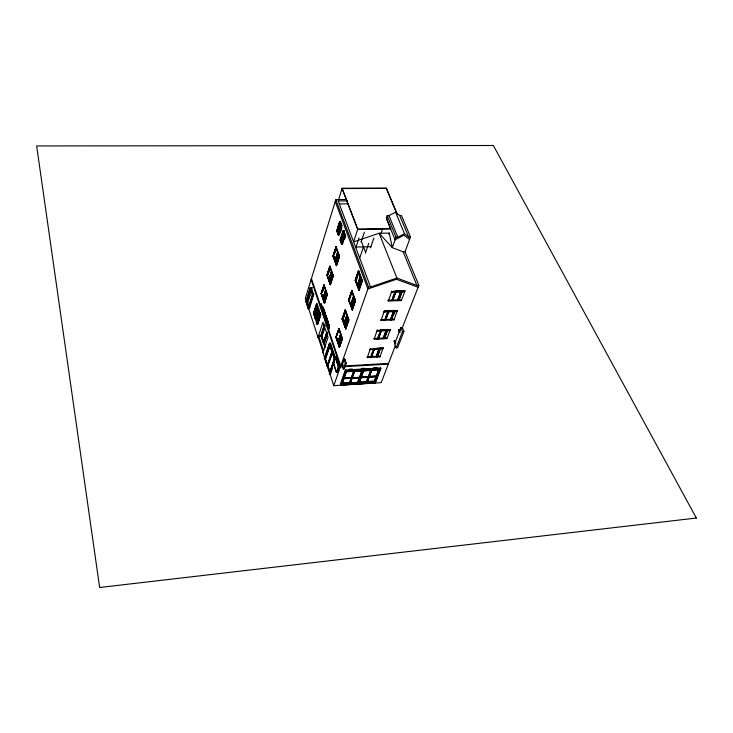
<?xml version="1.0" encoding="UTF-8"?>
<svg xmlns="http://www.w3.org/2000/svg" width="733" height="733" viewBox="0 0 733 733"><rect width="100%" height="100%" fill="white"/><g stroke="black" fill="none" stroke-linecap="round" stroke-linejoin="round"><path stroke-width="1.1" d="M321.173 306.98L321.301 306.22M322.978 312.304L322.987 310.884M323.821 312.808L323.986 311.791L324.142 312.24C325.919 308.657 322.493 316.088 323.894 312.808M323.491 313.816L323.775 313.083M321.256 306.761L321.366 306.22M321.86 306.907L321.292 307.42L321.75 306.33L322.346 308.025L321.686 306.339M321.732 306.211L321.604 308.08L321.292 307.42M320.981 306.486L320.88 304.855M324.756 312.954C324.811 314.833 323.39 315.703 324.087 312.615M321.201 306.321L321.668 305.624M321.393 307.182L321.521 308.007M323.29 312.734L323.253 312.13M345.683 328.228L344.153 323.226L347.057 315.236M352.216 309.225L349.018 299.824L351.739 291.331M358.959 289.636L355.661 280.208L358.474 271.457L362.001 280.876L358.895 289.901L359.454 289.883M332.938 275.69L330.299 283.955L333.313 275.663L329.786 266.134L326.927 275.177L330.244 284.706L333.313 275.663M325.571 318.809L325.928 315.611M325.791 315.611C325.498 313.394 327.413 320.358 324.976 318.644M325.663 318.91C323.674 316.574 326.322 320.284 325.69 317.554M325.003 318.296L325.04 317.737M323.702 314.237L324.325 313.11M346.013 199.541L335.815 199.614L305.322 298.386L318.03 337.391L318.727 335.943L321.256 335.787L325.131 347.726M311.323 287.602L313.678 294.693L309.326 308.767L308.245 308.813L305.936 301.712L310.233 287.638L312.405 287.565M309.848 307.942L308.767 307.979L306.724 301.721L310.792 288.426L311.882 288.39M396.947 213.972L386.282 188.427L342.018 188.555L357.667 229.438L390.652 228.907L386.41 217.903L387.18 215.649L388.976 215.63L395.527 212.185L399.677 215.502L401.455 215.484L410.489 236.97L405.028 251.776L418.845 285.357L416.903 285.421L396.919 278.045L370.568 286.988L338.215 200.961L342.119 188.234L386.392 188.106L397.488 214.677M308.749 307.173L306.98 301.749L310.81 289.242L311.351 289.223L307.521 301.73L308.932 306.073M310.297 294.409L308.062 301.712L306.724 301.721M308.245 308.813L312.615 294.666L310.233 287.638M308.767 307.979L310.343 302.866M310.975 300.823L312.872 294.693L310.792 288.426M309.61 306.11L313.156 294.648L311.351 289.223M336.713 230.813L339.626 221.458L340.304 221.448L341.88 225.691L338.939 235.036L338.261 235.046L336.713 230.813L337.895 230.785M340.653 221.962L339.975 221.971L337.217 230.794L338.591 234.533L339.269 234.523M338.939 235.036L337.391 230.785L340.304 221.448M339.984 222.475L337.73 230.776L338.582 234.029M338.811 227.844L339.736 224.903M338.958 233.204L338.06 230.776L340.341 223.51M313.953 313.541L316.931 304.048L317.636 306.137L314.64 315.63L313.495 313.559L316.482 304.067L317.389 304.03M317.343 304.415L316.436 304.452L313.623 313.422L314.228 315.263L315.135 315.227L317.646 307.264M338.261 235.046L341.202 225.7L339.626 221.458M316.665 304.442L313.843 313.412L314.64 315.63M338.591 234.533L341.367 225.709L339.975 221.971M338.921 234.019L341.532 225.709L340.323 222.475M314.301 313.394L317.123 304.424M317.059 305.084L314.521 313.376L313.495 313.559M314.182 315.648L317.636 306.137M321.1 293.686L324.041 284.89L327.303 294.419L324.49 303.196L321.1 293.686L323.931 285.632M332.938 256.119L336.053 246.801L339.498 256.339L336.52 265.658L332.938 256.119L333.799 256.055M340.268 232.947L341.908 227.761M314.457 315.254L317.279 306.293L316.482 304.067M324.49 303.196L321.256 293.667L324.041 284.89M327.101 275.168L329.96 266.125M336.053 246.801L333.112 256.119L336.52 265.658M321.393 293.667L324.041 285.384M330.418 284.202L327.266 275.15L329.96 266.629M336.511 265.144L333.249 256.083L336.053 247.314M336.392 265.154L339.205 256.367L335.879 247.314L339.15 256.394L336.392 264.897L333.396 256.064L335.934 247.571M314.906 315.236L317.737 306.275M322.373 291.707L324.389 285.375M327.605 275.132L329.19 270.12M334.605 252.967L335.906 248.844M322.3 292.568L324.371 286.539L323.83 288.069M329.465 269.872L327.779 275.122L326.927 275.177M334.871 252.775L336.209 248.514M315.089 315.611L317.756 307.173M328.989 271.934L329.639 269.872M316.482 319.835L315.575 319.872L314.878 317.765L317.884 308.281L318.791 308.245M315.611 319.487L318.461 310.526L319.368 310.49L316.519 319.451L315.611 319.487L315.007 317.627L317.838 308.666L318.754 308.63M318.067 308.657L315.227 317.618L316.024 319.854L319.038 310.371L318.342 308.263L314.878 317.765M342.357 244.346L340.781 240.048L343.74 230.703L345.344 235L342.357 244.346L341.679 244.364L340.103 240.058L343.062 230.712L344.428 230.693M315.685 317.6L318.525 308.639M315.786 317.728L318.021 309.051M318.434 309.628L315.905 317.591L315.007 317.627M344.098 231.207L343.411 231.216L340.616 240.048L341.999 243.842L342.687 243.832M315.575 319.872L319.038 310.371M315.841 319.478L318.69 310.517L317.884 308.281M343.42 231.738L341.129 240.039L341.99 243.329M330.409 283.708L328.87 279.255L331.582 271.247M320.697 305.047L321.228 303.856L320.697 305.615M323.207 297.699L325.553 290.662L326.872 294.51L324.371 302.463L326.945 294.437L323.931 285.384M331.389 271.934L332.864 275.782L331.389 271.934L329.09 279.172L330.583 283.698M336.713 263.944L335.155 260.096L337.647 252.638L335.274 260.096L336.868 264.631M342.073 241.67L341.468 240.03L344.107 231.72M324.508 301.538L323.317 297.69L325.553 290.662M330.354 283.708L329.209 279.163L331.508 271.934M321.091 305.322L321.521 304.479L320.862 305.533M326.945 324.444L327.798 320.99A149.88 45.84 89.3 0 1 326.964 323.546L327.083 324.435L327.596 322.841M320.917 306.302L321.265 305.404M317.92 323.693L317.013 323.739L319.872 314.778L320.788 314.741L317.875 324.087L316.968 324.123L316.271 322.007L319.753 312.496L320.458 314.622L317.416 324.105L316.619 321.86L319.478 312.899M317.013 323.739L316.399 321.869L319.249 312.909L320.165 312.872M319.753 312.496L316.271 322.007M326.231 292.641L323.931 299.669L326.185 292.522M329.859 281.023L332.159 273.794M338.316 254.507L335.98 262.075M329.896 281.151L332.15 273.913M335.925 262.075L338.261 254.507M341.679 244.364L344.657 235.009L343.062 230.712M317.077 321.833L319.936 312.881M341.999 243.842L344.822 235.009L343.411 231.216M317.178 321.961L319.872 313.532M321.723 308.501L322.117 306.66L321.631 306.88M342.329 243.319L344.986 235.018L343.768 231.729M321.659 308.501L322.254 306.87L321.585 306.999L321.76 307.585L321.668 306.751M316.968 324.123L320 314.64L320.917 314.604M321.961 307.759L321.879 309.124L322.025 308.474M322.346 307.613L322.089 308.318L322.016 307.603M317.233 323.729L320.101 314.769L319.295 312.515M322.282 308.025L322.08 306.724M339.122 256.385L336.694 264.64L336.053 262.854M326.277 321.824L326.002 321.008C326.588 318.351 327.715 324.032 326.597 319.588L326.927 318.598L326.643 320.138M326.79 318.608L327.495 320.294L326.753 317.884A152.959 46.6 89.4 0 1 325.956 320.358L326.478 323.042L326.506 319.89M317.691 323.711L320.559 314.75M327.303 294.419L324.316 302.711L324.838 302.692M344.693 239.141L345.692 236.026M322.52 309.72L323.116 307.164L323.455 308.181L322.566 310.261M324.316 303.196L327.138 294.428L323.867 284.899M330.244 284.706L333.139 275.663L329.786 266.134M336.337 265.658L339.324 256.348L335.87 246.81M322.63 310.059L322.822 308.758M322.657 309.766L322.941 309.097L322.731 309.757M323.125 312.35L322.566 311.333L323.088 309.729M323.931 310.664C323.83 308.208 323.51 311.855 324.123 310.398L323.436 308.336L323.638 309.573M323.116 310.499L323.455 311.507L323.106 310.306M322.74 311.653L322.914 311.113M323.5 309.986L323.335 308.905L323.555 309.812M323.262 311.901L322.987 310.7M323.39 311.516L323.134 312.872M328.357 323.766L327.477 326.029L328.476 322.575L327.908 323.922M328.476 322.575L327.477 326.029M328.576 329.3L329.575 325.837L328.714 329.291L328.595 328.411A150.338 46.142 89.2 0 0 329.438 325.846M323.803 311.562C321.686 305.148 324.728 314.704 323.62 310.334M324.114 310.655L323.821 309.5M323.904 312.056L324.059 312.322M324.582 311.076L324.215 316.262M324.765 312.945L324.893 312.121L325.324 314.576L325.012 314.008M324.343 314.384L324.407 314.384M324.554 313.733L324.673 314.292L324.536 313.165M324.233 315.447L324.701 316.647L324.353 315.822M324.591 315.108L324.728 314.888M324.728 314.659L324.866 314.457M324.847 312.67L325.232 314.164L324.627 312.725M325.186 314.53L325.26 313.889M318.03 337.391L322.969 322.163L328.017 337.336L322.969 352.546L333.772 385.677L381.215 382.653L395.408 345.509M324.921 314.824L324.746 316.033L324.939 314.008M324.517 324.206L320.733 335.815L321.393 336.2M320.871 336.227L324.224 325.938M324.49 325.928L321.136 336.218L323.601 343.731L326.918 334.468M321.732 335.173L324.417 326.945M324.508 328.347L321.888 336.374L323.546 342.229L321.622 336.383L325.223 325.351M327.358 320.303L326.927 318.598M342.119 188.234L357.768 229.117L353.599 241.863L379.108 233.259L389.196 233.085L392.302 247.617L403.123 251.813L405.028 251.776M323.546 342.229L326.854 332.205M326.982 332.205L323.674 342.229L321.75 336.374M326.643 333.625L323.849 342.87M323.601 343.731L327.339 332.425M325.186 346.003L324.215 343.053L326.863 335.036M355.78 247.772L359.051 237.877M324.343 343.044L327 335.027M322.969 352.546L323.674 351.098L318.727 335.943M361.094 242.046L364.383 232.178M326.478 323.042L326.093 320.348A152.959 46.61 89.4 0 0 326.891 317.884M327.688 322.144L327.798 320.99M325.021 358.822L324.343 358.428L329.438 343.227L329.969 343.2L335.164 358.804M324.49 358.849L329.456 344.034L330.528 343.979M329.969 343.2L324.756 358.84L327.275 366.582L332.315 352.518M325.37 357.768L329.987 344.006L334.569 357.759M327.376 364.979L325.278 358.959L329.887 345.619L331.893 351.657L327.514 364.97L325.544 358.95L329.676 346.636M359.701 258.089L363.476 246.865M327.083 324.435L327.11 323.546A149.871 45.849 89.3 0 0 327.944 320.981M327.614 326.029L327.678 325.021M335.861 337.29L338.994 328.531L342.476 338.673L339.461 347.415L335.861 337.29L338.884 329.291M342.1 318.855L345.335 309.821L348.908 319.982L345.802 328.989L342.1 318.855L345.683 328.485L348.606 319.991L345.216 310.343M348.532 299.843L351.858 290.543L355.542 300.713L352.344 310.004L348.532 299.843L349.018 299.824M355.166 280.253L358.593 270.66L362.386 280.84L359.088 290.424L355.166 280.253L356.339 280.107L358.034 274.939M339.461 347.415L336.035 337.281L338.994 328.531M345.335 309.821L342.274 318.846L342.989 318.818M351.858 290.543L348.716 299.843L352.344 310.004M358.593 270.66L355.349 280.244L359.088 290.424M336.172 337.299L339.003 329.035M345.802 328.476L342.458 318.837L345.335 310.334M351.867 291.065L348.862 299.824L352.344 309.482M359.078 289.892L355.505 280.226L358.602 271.183M344.977 312.45L342.806 318.828L345.939 327.257L344.519 323.161C351.089 306.916 341.825 321.741 345.646 326.231M355.908 280.208L358.968 271.173M344.107 321.814L343.044 318.763L345.619 311.543M349.504 299.733L351.309 294.419M356.091 280.198L358.538 271.714M343.163 318.754L344.757 313.898M358.318 274.105L358.886 272.438M365.364 253.233L368.708 243.356M327.275 366.582L332.571 351.767M327.926 365.831L329.914 371.915L327.926 365.831L332.59 352.5M328.714 329.291L328.741 328.402A150.329 46.152 89.2 0 0 329.575 325.837M338.096 341.624L340.607 334.615L342.009 338.71L339.654 345.701L338.215 341.615L340.607 334.615M350.896 304.14L353.553 296.7L351.015 304.14L352.481 308.245L351.08 304.131M359.225 288.628L357.713 284.523L360.334 276.854L357.594 284.523L359.289 288.628M370.495 247.846L373.857 237.996M341.221 336.603L338.866 343.722L341.285 336.594M345.206 325.14L347.616 317.93M354.268 298.688L351.721 306.119M345.252 325.269L347.726 318.058M351.767 306.247L354.259 298.817M358.492 286.64L361.122 278.971M329.777 371.924L334.477 358.602L332.452 352.509M334.046 362.047L329.951 373.958L329.419 373.995L334.477 358.602M329.419 373.995L335.228 356.879L336.172 356.834L339.425 366.582L337.391 372.41L336.447 372.465L333.222 362.725L334.156 362.67M335.228 357.063L333.396 362.725L336.438 372.291M329.813 373.528L333.799 361.91M345.82 327.266L348.422 320.046L346.984 315.95M352.362 308.245L355.038 300.805L353.434 296.709M359.106 288.637L361.864 280.959L360.215 276.854M339.287 347.424L342.302 338.664L338.82 328.54M345.628 328.998L348.725 319.982L345.151 309.83M352.161 310.013L355.358 300.722L351.684 290.552M358.895 290.433L362.194 280.849L358.41 270.66M330.491 373.931L332.351 368.516M381.023 233.442L382.782 228.366M336.447 372.465L338.481 366.637L335.228 356.879M336.557 372.282L338.536 366.619L335.348 357.053M333.772 385.677L368.562 287.052L335.815 199.614M342.1 364.484L342.687 364.136L342.1 364.484L342.833 365.226M343.273 369.038L342.064 365.437L344.098 359.656L345.051 359.601L346.269 363.211L344.226 368.983L343.273 369.038L345.316 363.256L344.015 359.033L344.748 359.784L344.208 360.013L344.015 359.033M342.357 365.254L342.21 364.154M344.684 359.985L344.492 359.005M388.802 234.203L389.196 233.085M340.643 383.322L345.582 369.432M379.987 369.698L345.958 371.732L340.643 385.54L345.774 370.009L380.61 367.948L375.113 383.341L380.821 368.525L380.409 367.38M341.037 385.512L345.729 371.054M340.643 385.54L345.774 370.009M342.247 383.185L343.85 378.512L351.217 378.155M343.914 378.704L351.244 378.255L349.559 382.727L342.284 383.277L343.85 378.512M346.388 371.778L344.116 378.136L351.455 377.678L344.089 378.036L346.324 371.585L353.755 371.338M387.18 215.649L396.022 237.235L392.302 247.617L379.108 233.259L396.919 278.045M320.871 304.717L321.1 303.893M351.428 377.587L353.691 371.145M357.319 370.559L353.966 370.761L348.972 384.523M349.394 384.321L349.898 382.947L358.052 382.424L357.539 383.808M349.76 384.468L354.763 370.715M352.069 378.301L350.447 382.956L357.686 382.406L359.335 377.752L357.658 382.305M354.589 371.393L352.316 377.825L359.619 377.376L352.28 377.724M359.582 377.275L361.891 370.852L359.619 377.376M391.651 291.138L391.175 292.412L404.369 291.945L404.854 290.671L394.95 291.019M383.112 347.845L379.96 356.87L367.343 357.576L370.412 348.514L369.982 349.678L382.672 349.009L383.112 347.845L376.762 348.184M377.275 329.978L374.105 339.297L386.887 338.655L390.277 329.749L389.681 330.565L376.826 331.169M381.078 320.458L384.349 310.856L383.89 312.093L396.91 311.552L397.378 310.316L394.033 319.89L381.078 320.458L380.794 319.689L393.74 319.121L394.033 319.89M405.01 291.056L401.4 300.53L388.279 301.034L391.798 291.523L404.854 290.671M362.899 370.229L357.878 384.147L362.963 370.422M358.199 383.762L358.712 382.388L366.83 381.875L366.308 383.249M360.948 377.752L359.289 382.397L360.911 377.66L368.204 377.303L366.454 381.756M363.504 370.861L361.186 377.275L363.467 370.761L370.797 370.422L368.452 376.826L361.158 377.183M370.412 357.521L373.573 349.055M377.257 339.187L378.036 337.107M393.264 296.269L394.033 294.217M377.33 339.379L380.583 330.656M391.807 300.567L395.014 291.991M384.779 320.156L387.867 311.699M370.935 357.777L374.206 348.826M384.816 320.248L388.325 310.847M371.338 356.889L374.27 349.018M378.228 338.637L381.261 330.528M392.732 299.834L395.664 291.78M371.558 356.669L374.196 349.604M378.036 339.342L381.288 330.62M385.421 319.927L388.508 311.479M392.54 300.539L395.738 291.972M378.494 338.499L381.206 331.215M385.457 320.028L388.829 311.012M392.998 299.705L395.683 292.522M385.695 319.78L388.902 311.204M370.98 369.753L365.813 383.451L374.49 382.699L379.749 369.029L377.541 369.166M376.176 356.522L379.108 348.569M376.212 356.614L379.172 348.761M386.19 330.198L383.167 338.389L386.264 330.381M397.423 300.631L400.759 291.597M390.423 319.707L393.539 311.268M397.836 299.733L400.841 291.789M367.206 381.609L368.882 376.973L376.176 376.716L368.956 377.156M377.303 354.781L379.208 349.742M390.46 319.808L393.612 311.461M371.768 369.698L366.665 383.588L371.842 369.89L365.181 370.293M376.615 356.989L379.657 348.926M383.533 338.683L386.282 331.417M398.569 298.917L401.281 291.743M377.064 356.165L380.106 348.111M383.991 337.831L386.74 330.565M391.193 318.956L394.024 311.47M398.257 300.127L401.739 290.909M384.065 338.023L387.207 329.722M390.863 320.22L394.097 311.653M398.331 300.319L401.812 291.102M377.046 357.108L380.244 348.487M384.22 338.133L387.253 330.134M390.936 320.403L394.574 310.774M398.569 300.2L401.785 291.688M384.211 338.408L387.345 330.097M398.725 300.228L401.968 291.477M377.577 356.449L380.702 348.193M391.486 319.716L394.721 311.159M384.587 338.307L387.812 329.795M398.871 300.612L402.05 292.21M393.713 314.769L394.867 311.708M376.396 376.148L378.741 369.652L371.484 370.092L369.139 376.496L376.396 376.148L378.778 369.753M374.435 381.252L376.139 376.615L374.435 381.252L367.169 381.517M379.172 369.606L374.206 382.553L366.143 383.066M379.749 369.029L374.563 382.892L340.882 385.036M395.857 343.585L394.913 343.63L394.244 340.836L395.179 340.79L395.765 342.32M400.291 332.196L399.348 332.241L398.624 329.52L399.567 329.474L400.163 331.004M395.179 340.79L394.052 341.34M399.567 329.474L398.459 329.951M400.933 327.55L394.62 343.814L396.15 347.873L397.561 347.79L403.929 331.545L402.353 327.486L400.933 327.55L402.509 331.618L396.15 347.873M394.913 343.63L394.244 340.836M399.348 332.241L398.624 329.52M402.142 328.219L418.845 285.357M320.724 305.267L321.567 304.717M325.892 316.18L325.709 319.441L324.902 317.746M320.944 305.029L320.633 305.331M324.746 312.405L324.453 312.762M396.022 237.235L397.836 237.208L404.506 233.726L408.684 237.006L410.489 236.97M326.945 294.437L325.434 290.671M327.239 275.15L329.841 266.876M349.934 382.745L341.734 383.258L341.239 384.651L349.43 384.129M366.665 381.691L374.737 381.178M359.225 382.214L366.491 381.847M340.818 384.843L349.696 384.275M340.451 384.962L374.911 382.773L375.113 383.341M376.322 375.956L369.166 376.588M361.122 377.083L368.452 376.826M359.372 377.852L352.042 378.201L359.408 377.944M365.116 370.101L370.66 369.771M377.605 369.359L379.813 369.221M360.728 370.559L353.966 370.761M361.919 370.953L354.552 371.292L361.955 371.045M329.273 373.555L330.345 373.491M343.081 366.033L340.808 366.161L311.626 279.09M345.344 365.904L388.435 363.412M339.425 366.582L338.417 366.619L332.938 350.456M342.586 366.775L340.35 366.903L311.076 279.429M344.831 366.647L388.444 364.109M348.954 369.24L352.326 369.038M361.314 368.507L364.677 368.305M373.665 367.783L377.037 367.581M345.976 370.586L380.821 368.525M345.316 363.256L346.269 363.211M342.064 365.437L343.007 365.382M324.343 358.428L324.875 358.391M343.942 359.234L344.418 359.216M344.272 359.811L344.748 359.784M332.553 350.887L327.257 365.703L330.079 373.509M370.55 348.899L383.249 348.23M339.342 346.911L342.183 338.673L338.884 329.044M338.967 339.232L340.378 343.447L338.985 339.352M373.83 338.527L386.603 337.895L386.887 338.655M338.27 341.615L340.68 333.918M324.215 343.053L325.058 346.013M402.509 331.618L403.929 331.545M339.764 336.896L341.175 341.111L339.782 337.024M342.659 338.646L341.89 338.719L340.488 334.624M380.491 329.823L387.995 329.465M377.413 330.354L390.277 329.749M347.552 322.401L346.123 318.296L347.506 322.529M327.99 324.664L328.421 328.008L327.99 324.664L329.227 324.746L328.549 325.168M328.421 324.71L329.227 324.746M346.682 324.93L345.353 320.697M386.428 316.07L386.044 317.114M343.044 318.763L344.29 321.814M327.147 319.249L327.596 319.982M348.908 319.982L348.303 320.055L346.865 315.95M316.399 321.869L317.307 321.824M345.316 320.825L346.746 324.93M326.726 322.722L326.249 321.934M324.224 312.808L323.876 313.88M385.439 310.81L395.206 310.407M384.495 311.241L397.533 310.7M320.431 314.888L319.249 312.909M321.805 308.034L321.888 308.703M321.805 308.263L321.943 309.124M319.02 310.636L317.838 308.666M352.701 309.473L352.161 309.491L355.23 300.732L351.739 291.065L355.542 300.713M324.838 302.198L321.53 293.658M351.822 301.602L353.306 305.835L351.84 301.73M321.036 304.955L321.732 305.624M350.823 304.213L353.636 295.976M317.05 306.302L317.966 306.266M323.372 297.69L325.626 289.984M352.729 299.119L354.158 303.361L352.683 299.256M305.936 301.712L307.008 301.675M324.765 292.953L326.093 296.92L324.783 293.081M312.588 294.73L313.962 294.648M324.078 295.298L325.351 299.266L324.041 295.417M357.777 284.514L360.416 276.112M360.068 286.017L358.611 281.903M360.013 286.154L358.565 282.04M358.446 286.511L361.012 278.842M368.562 287.052L370.568 286.988M331.279 280.547L329.997 276.698M331.234 280.675L329.951 276.827M361.736 280.968L362.56 280.849M330.766 284.193L330.235 284.212L333.029 275.681L329.841 266.629M360.938 283.46L359.417 279.346L360.893 283.598M332.049 278.137L330.702 274.289L332.067 278.265M358.474 271.192L362.065 280.858M335.1 260.188L337.721 251.941M342.421 318.846L345.216 310.6M336.814 255.066L338.215 259.051L336.832 255.203M338.912 256.495L337.528 252.647M336.026 257.549L337.418 261.534L336.044 257.686M356.027 247.021L370.88 246.709M340.103 240.058L341.468 240.03M357.768 229.117L390.762 228.586M344.647 235.018L345.509 235M341.193 225.718L342.045 225.7M337.391 230.785L338.06 230.776M386.41 217.903L386.905 217.893M339.562 203.902L348.551 203.838M338.215 200.961L347.231 200.906M328.182 325.131L329.254 325.26M325.809 316.134L326.46 317.197M418.112 287.244L396.461 279.282L367.893 288.967L335.228 201.529M409.545 239.526L403.975 235.165L395.105 239.801L386.3 218.214M321.393 305.725L321.164 305.075M399.677 215.502L408.684 237.006M395.527 212.185L404.506 233.726M388.976 215.63L397.836 237.208M403.123 251.813L416.903 285.421M401.4 300.53L401.098 299.76L387.977 300.264L388.279 301.034M361.351 241.294L365.62 252.473M379.96 356.87L379.685 356.11L367.068 356.806L367.343 357.576M334.376 256.916L335.402 259.784L334.202 256.916M333.625 256.064L335.21 260.49M351.556 306.247L352.326 308.401M370.77 370.33L363.467 370.761M374.325 382.223L374.728 383.368M368.168 377.211L360.911 377.66M329.603 280.125L330.271 282.049M330.299 284.202L327.156 275.159L330.418 284.697M342.284 318.846L345.802 328.989M337.308 338.234L338.344 341.285L337.125 338.243M322.355 295.417L324.664 302.207M336.868 338.225L339.636 346.397L336.319 337.299M321.311 293.667L324.49 302.702M336.09 337.29L339.461 346.911M326.359 319.9L326.927 321.604M323.5 308.336L323.913 309.216M323.051 307.173C323.629 309.079 323.051 307.045 322.85 308.492L322.941 309.097M324.316 312.56L324.82 313.825M321.32 304.91L321.686 305.78M324.517 315.337L324.811 316.024M327.083 318.882L326.753 317.884M326.689 320.458L327.074 321.595M330.51 343.172L332.241 348.377M320.202 314.897L319.661 313.275L316.977 321.714L317.508 323.326M329.438 343.227L334.624 358.831M316.436 304.452L317.151 306.431M329.456 344.034L334.349 358.767M325.892 336.914L325.562 337.913M323.418 330.235L323.088 331.234M329.868 359.06L329.493 360.169M327.33 352.179L326.955 353.288M318.259 337.382L323.198 352.527M326.313 317.197L325.754 316.189L325.736 317.462M329.09 324.746L329.108 325.269M324.206 310.966L324.197 311.91L324.27 310.966M310.251 288.445L306.183 301.749L308.226 308.007L312.331 294.712L310.251 288.445M339.636 221.971L336.878 230.803L338.252 234.542L341.028 225.709L339.636 221.971M316.848 304.818L314.191 313.257L314.723 314.86L317.38 306.421L316.848 304.818M318.25 309.042L315.584 317.471L316.106 319.084L318.791 310.645L318.25 309.042M343.071 231.225L340.277 240.058L341.66 243.851L344.483 235.018L343.071 231.225M323.18 308.144L322.96 308.831L323.244 308.135M372.236 353.169L371.869 354.158L372.236 353.169M379.199 334.899L378.824 335.906L379.199 334.899M393.465 296.673L393.071 297.754L393.465 296.673M696.35 518.039L99.651 587.5L36.65 145.949L493.373 145.501L696.35 518.039M316.335 319.075L315.355 317.481L316.335 319.075M317.197 321.705L317.737 323.317L317.197 321.705M314.42 313.248L314.943 314.851L314.42 313.248"/></g></svg>
